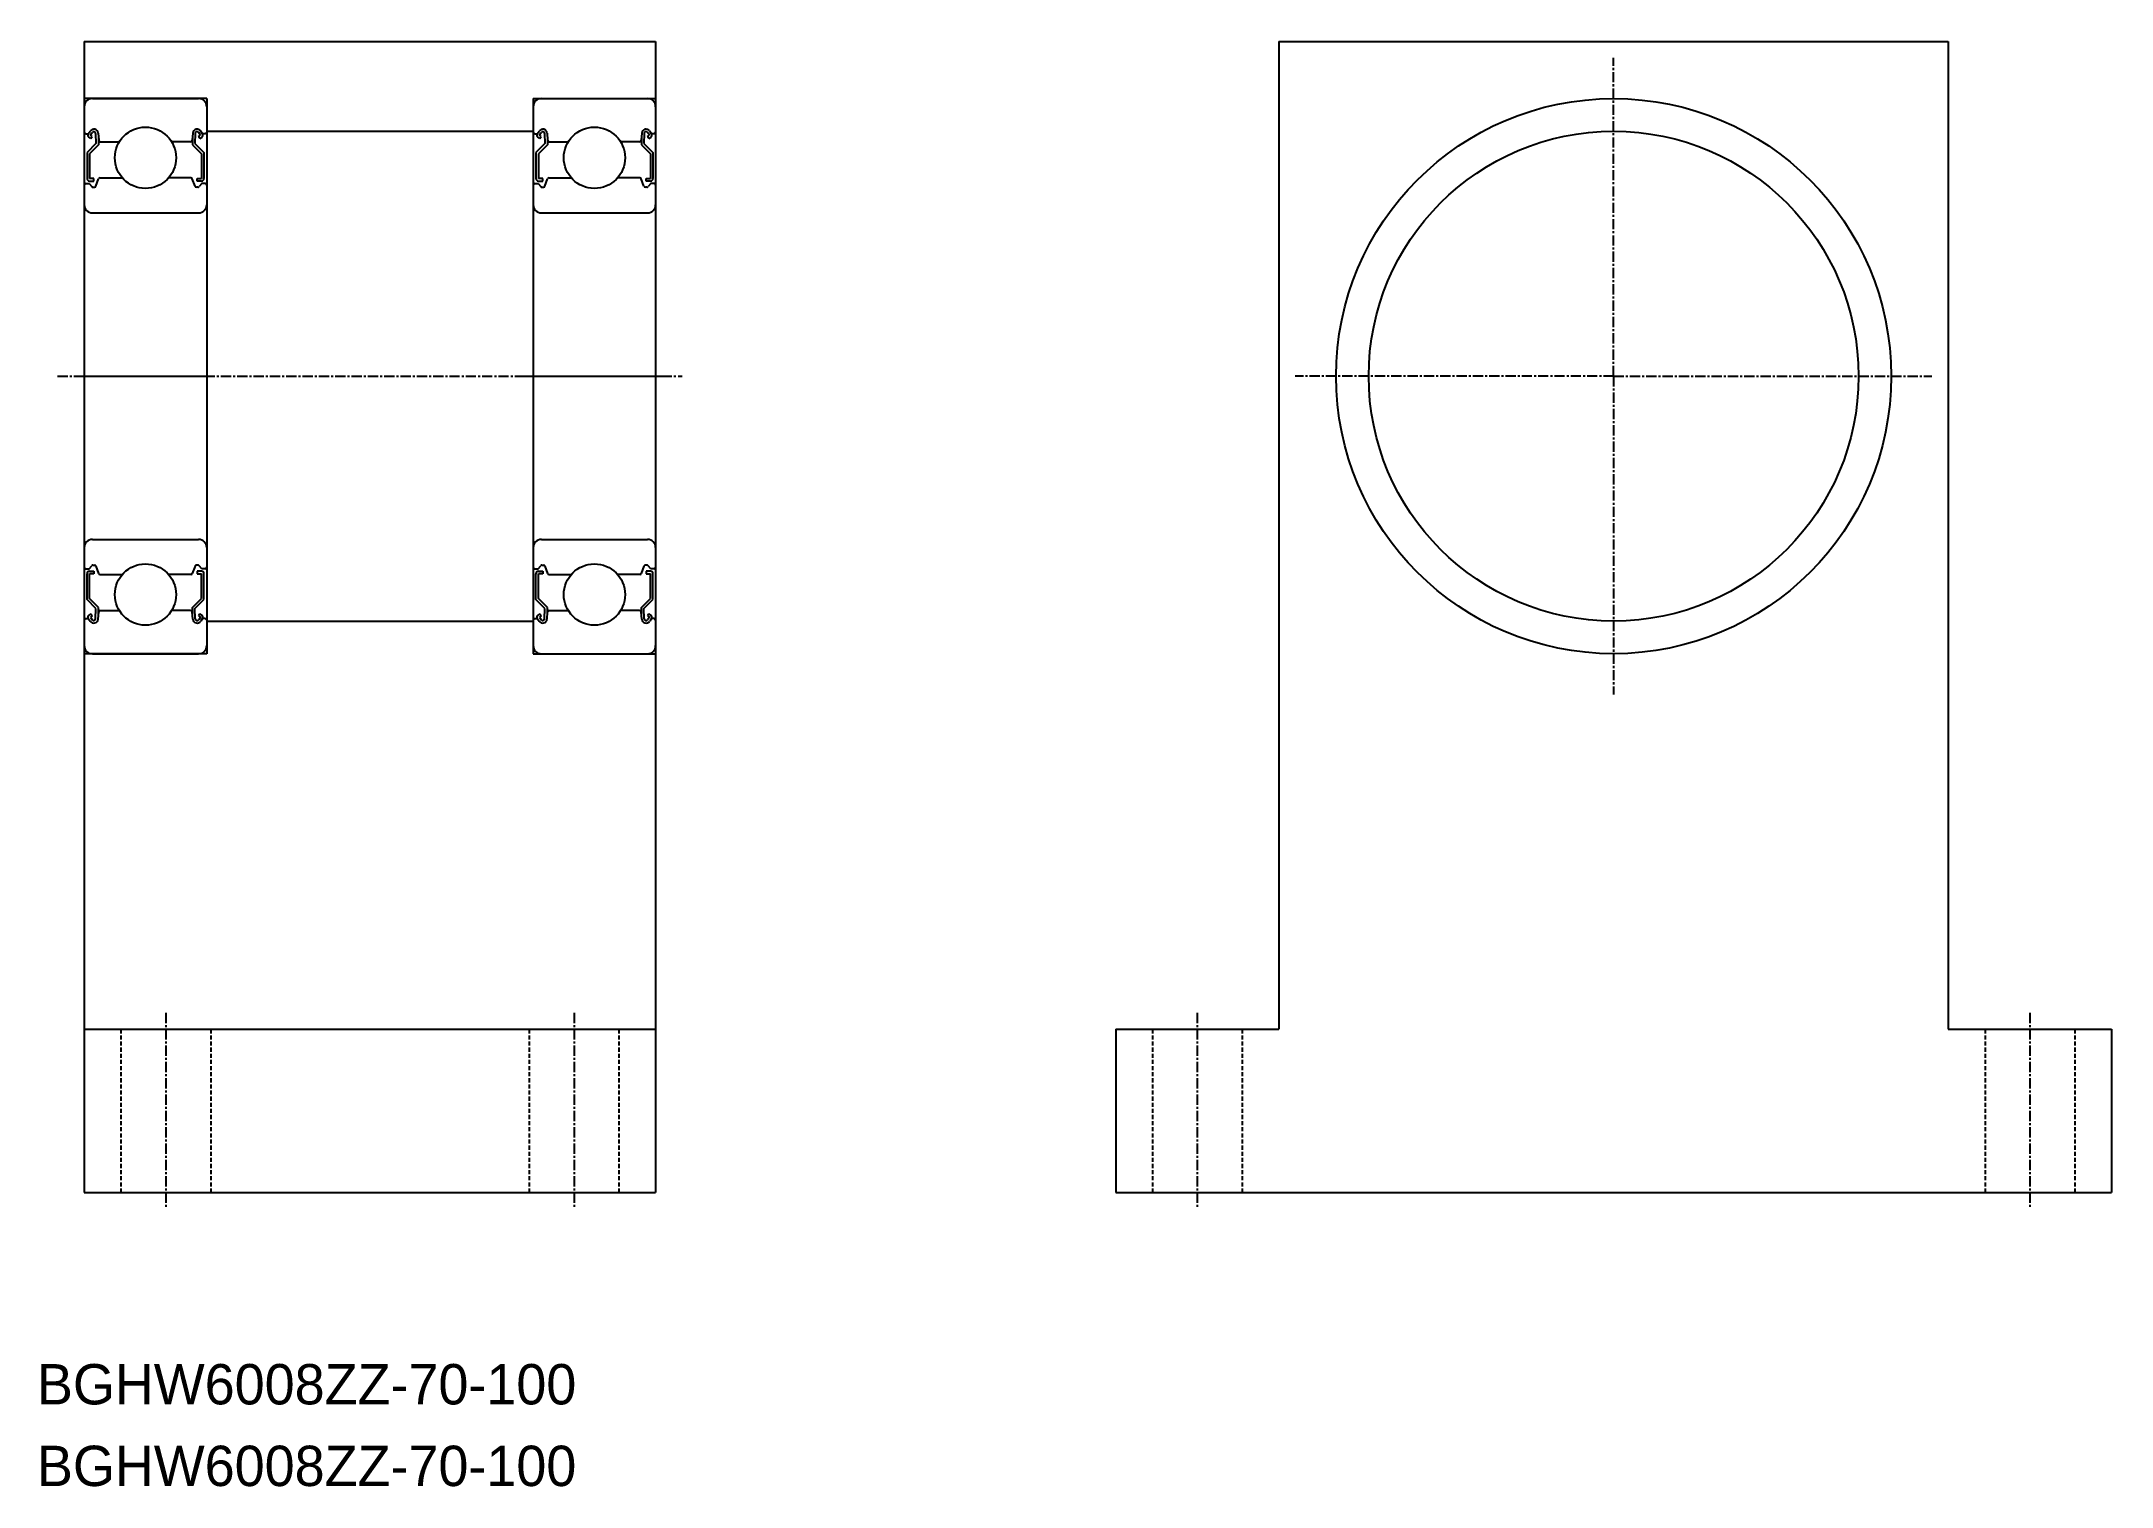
# Model space of a CAD drawing. Extents: x -126 to 128, y -95 to 82.
import ezdxf

# ---------------------------------------------------------------- set-up
doc = ezdxf.new("R2010")
doc.units = 0
doc.linetypes.add('CENTER', pattern=[2, 1.25, -0.25, 0.25, -0.25])
doc.linetypes.add('DASHED', pattern=[0.75, 0.5, -0.25])
doc.layers.get('0').update_dxf_attribs({"linetype": 'CONTINUOUS'})
doc.layers.add('CENTER', color=1, linetype='CENTER')

msp = doc.modelspace()

# ---------------------------------------------------------------- linework, layer by layer
at = {"color": 7, "linetype": 'CONTINUOUS'}
for p, q in [((-120.44, 81.78), (-120.44, -59.22)), ((-120.44, 81.78), (-50.44, 81.78)), ((-50.44, 81.78), (-50.44, -59.22)), ((25.91, 81.78), (107.91, 81.78)), ((25.91, 81.78), (25.91, -39.22)), ((107.91, 81.78), (107.91, -39.22)), ((-105.44, 74.78), (-120.44, 74.78)), ((-105.44, 74.78), (-105.44, 6.78)), ((-65.44, 74.78), (-50.44, 74.78)), ((-65.44, 74.78), (-65.44, 6.78)), ((-105.44, 70.78), (-65.44, 70.78)), ((-105.44, 10.78), (-65.44, 10.78)), ((-105.44, 6.78), (-120.44, 6.78)), ((-65.44, 6.78), (-50.44, 6.78)), ((-120.44, -39.22), (-50.44, -39.22)), ((-120.44, -39.22), (-65.44, -39.22)), ((5.91, -39.22), (25.91, -39.22)), ((5.91, -39.22), (5.91, -59.22)), ((107.91, -39.22), (127.91, -39.22)), ((127.91, -39.22), (127.91, -59.22)), ((-120.44, -59.22), (-50.44, -59.22)), ((5.91, -59.22), (127.91, -59.22))]:
    msp.add_line(p, q, dxfattribs=at)
for p, q in [((-120.44, 73.78), (-120.44, 7.78)), ((-119.44, 74.78), (-106.44, 74.78)), ((-105.44, 73.78), (-105.44, 7.78)), ((-65.44, 73.78), (-65.44, 7.78)), ((-64.44, 74.78), (-51.44, 74.78)), ((-50.44, 73.78), (-50.44, 7.78)), ((-120.24, 70.48), (-119.94, 70.48)), ((-119, 69.26), (-120.1, 68.16)), ((-119.94, 70.48), (-119.71, 70.81)), ((-119.62, 69.89), (-119.87, 70.07)), ((-118.7, 69.13), (-119.8, 68.03)), ((-119.69, 70.31), (-119.46, 70.64)), ((-119.45, 70.14), (-119.69, 70.31)), ((-119.62, 69.89), (-119.45, 70.14)), ((-119.05, 70.52), (-119, 69.26)), ((-118.75, 70.56), (-118.67, 69.67)), ((-118.7, 70.01), (-118.7, 69.13)), ((-118.47, 69.48), (-116.14, 69.48)), ((-107.41, 69.48), (-109.74, 69.48)), ((-107.13, 70.56), (-107.21, 69.67)), ((-107.18, 70.01), (-107.18, 69.13)), ((-107.18, 69.13), (-106.08, 68.03)), ((-106.84, 70.52), (-106.88, 69.26)), ((-106.88, 69.26), (-105.78, 68.16)), ((-106.43, 70.14), (-106.19, 70.31)), ((-106.26, 69.89), (-106.43, 70.14)), ((-106.19, 70.31), (-106.42, 70.64)), ((-106.26, 69.89), (-106.01, 70.07)), ((-105.94, 70.48), (-106.17, 70.81)), ((-105.64, 70.48), (-105.94, 70.48)), ((-65.24, 70.48), (-64.94, 70.48)), ((-64, 69.26), (-65.1, 68.16)), ((-64.94, 70.48), (-64.71, 70.81)), ((-64.62, 69.89), (-64.87, 70.07)), ((-63.7, 69.13), (-64.8, 68.03)), ((-64.69, 70.31), (-64.46, 70.64)), ((-64.45, 70.14), (-64.69, 70.31)), ((-64.62, 69.89), (-64.45, 70.14)), ((-64.05, 70.52), (-64, 69.26)), ((-63.75, 70.56), (-63.67, 69.67)), ((-63.7, 70.01), (-63.7, 69.13)), ((-63.47, 69.48), (-61.14, 69.48)), ((-52.41, 69.48), (-54.74, 69.48)), ((-52.13, 70.56), (-52.21, 69.67)), ((-52.18, 70.01), (-52.18, 69.13)), ((-52.18, 69.13), (-51.08, 68.03)), ((-51.84, 70.52), (-51.88, 69.26)), ((-51.88, 69.26), (-50.78, 68.16)), ((-51.43, 70.14), (-51.19, 70.31)), ((-51.26, 69.89), (-51.43, 70.14)), ((-51.19, 70.31), (-51.42, 70.64)), ((-51.26, 69.89), (-51.01, 70.07)), ((-50.94, 70.48), (-51.17, 70.81)), ((-50.64, 70.48), (-50.94, 70.48)), ((-120.1, 68.16), (-120.1, 64.98)), ((-119.8, 68.03), (-119.8, 64.98)), ((-106.08, 68.03), (-106.08, 64.98)), ((-105.78, 68.16), (-105.78, 64.98)), ((-65.1, 68.16), (-65.1, 64.98)), ((-64.8, 68.03), (-64.8, 64.98)), ((-51.08, 68.03), (-51.08, 64.98)), ((-50.78, 68.16), (-50.78, 64.98)), ((-120.24, 64.38), (-119.84, 64.38)), ((-119.84, 64.38), (-119.52, 64.01)), ((-119.28, 64.98), (-119.8, 64.98)), ((-119.8, 64.68), (-119.28, 64.68)), ((-119.37, 63.93), (-119.19, 63.93)), ((-119.28, 64.68), (-119.28, 64.98)), ((-119.01, 64.07), (-118.68, 64.95)), ((-118.5, 65.08), (-115.78, 65.08)), ((-107.39, 65.08), (-110.1, 65.08)), ((-106.87, 64.07), (-107.2, 64.95)), ((-106.51, 63.93), (-106.69, 63.93)), ((-106.6, 64.68), (-106.6, 64.98)), ((-106.6, 64.98), (-106.08, 64.98)), ((-106.08, 64.68), (-106.6, 64.68)), ((-106.04, 64.38), (-106.36, 64.01)), ((-105.64, 64.38), (-106.04, 64.38)), ((-65.24, 64.38), (-64.84, 64.38)), ((-64.84, 64.38), (-64.52, 64.01)), ((-64.28, 64.98), (-64.8, 64.98)), ((-64.8, 64.68), (-64.28, 64.68)), ((-64.37, 63.93), (-64.19, 63.93)), ((-64.28, 64.68), (-64.28, 64.98)), ((-64.01, 64.07), (-63.68, 64.95)), ((-63.5, 65.08), (-60.78, 65.08)), ((-52.39, 65.08), (-55.1, 65.08)), ((-51.87, 64.07), (-52.2, 64.95)), ((-51.51, 63.93), (-51.69, 63.93)), ((-51.6, 64.98), (-51.08, 64.98)), ((-51.6, 64.68), (-51.6, 64.98)), ((-51.08, 64.68), (-51.6, 64.68)), ((-51.04, 64.38), (-51.36, 64.01)), ((-50.64, 64.38), (-51.04, 64.38)), ((-119.44, 60.78), (-106.44, 60.78)), ((-64.44, 60.78), (-51.44, 60.78)), ((-119.44, 20.78), (-106.44, 20.78)), ((-64.44, 20.78), (-51.44, 20.78)), ((-120.24, 17.18), (-119.84, 17.18)), ((-120.1, 13.41), (-120.1, 16.58)), ((-119.84, 17.18), (-119.52, 17.56)), ((-119.8, 16.88), (-119.28, 16.88)), ((-119.8, 13.53), (-119.8, 16.58)), ((-119.28, 16.58), (-119.8, 16.58)), ((-119.37, 17.63), (-119.19, 17.63)), ((-119.28, 16.88), (-119.28, 16.58)), ((-119.01, 17.5), (-118.68, 16.62)), ((-118.5, 16.48), (-115.78, 16.48)), ((-107.39, 16.48), (-110.1, 16.48)), ((-106.87, 17.5), (-107.2, 16.62)), ((-106.51, 17.63), (-106.69, 17.63)), ((-106.6, 16.88), (-106.6, 16.58)), ((-106.08, 16.88), (-106.6, 16.88)), ((-106.6, 16.58), (-106.08, 16.58)), ((-106.04, 17.18), (-106.36, 17.56)), ((-106.08, 13.53), (-106.08, 16.58)), ((-105.64, 17.18), (-106.04, 17.18)), ((-105.78, 13.41), (-105.78, 16.58)), ((-65.24, 17.18), (-64.84, 17.18)), ((-65.1, 13.41), (-65.1, 16.58)), ((-64.84, 17.18), (-64.52, 17.56)), ((-64.8, 16.88), (-64.28, 16.88)), ((-64.28, 16.58), (-64.8, 16.58)), ((-64.8, 13.53), (-64.8, 16.58)), ((-64.37, 17.63), (-64.19, 17.63)), ((-64.28, 16.88), (-64.28, 16.58)), ((-64.01, 17.5), (-63.68, 16.62)), ((-63.5, 16.48), (-60.78, 16.48)), ((-52.39, 16.48), (-55.1, 16.48)), ((-51.87, 17.5), (-52.2, 16.62)), ((-51.51, 17.63), (-51.69, 17.63)), ((-51.08, 16.88), (-51.6, 16.88)), ((-51.6, 16.88), (-51.6, 16.58)), ((-51.6, 16.58), (-51.08, 16.58)), ((-51.04, 17.18), (-51.36, 17.56)), ((-51.08, 13.53), (-51.08, 16.58)), ((-50.64, 17.18), (-51.04, 17.18)), ((-50.78, 13.41), (-50.78, 16.58)), ((-119, 12.31), (-120.1, 13.41)), ((-118.7, 12.43), (-119.8, 13.53)), ((-107.18, 12.43), (-106.08, 13.53)), ((-106.88, 12.31), (-105.78, 13.41)), ((-64, 12.31), (-65.1, 13.41)), ((-63.7, 12.43), (-64.8, 13.53)), ((-52.18, 12.43), (-51.08, 13.53)), ((-51.88, 12.31), (-50.78, 13.41)), ((-120.24, 11.08), (-119.94, 11.08)), ((-119.94, 11.08), (-119.71, 10.75)), ((-119.62, 11.67), (-119.87, 11.5)), ((-119.45, 11.43), (-119.69, 11.26)), ((-119.69, 11.26), (-119.46, 10.93)), ((-119.62, 11.67), (-119.45, 11.43)), ((-119.05, 11.05), (-119, 12.31)), ((-118.75, 11.01), (-118.67, 11.9)), ((-118.7, 11.56), (-118.7, 12.43)), ((-118.47, 12.08), (-116.14, 12.08)), ((-107.41, 12.08), (-109.74, 12.08)), ((-107.13, 11.01), (-107.21, 11.9)), ((-107.18, 11.56), (-107.18, 12.43)), ((-106.84, 11.05), (-106.88, 12.31)), ((-106.26, 11.67), (-106.43, 11.43)), ((-106.43, 11.43), (-106.19, 11.26)), ((-106.19, 11.26), (-106.42, 10.93)), ((-106.26, 11.67), (-106.01, 11.5)), ((-105.94, 11.08), (-106.17, 10.75)), ((-105.64, 11.08), (-105.94, 11.08)), ((-65.24, 11.08), (-64.94, 11.08)), ((-64.94, 11.08), (-64.71, 10.75)), ((-64.62, 11.67), (-64.87, 11.5)), ((-64.45, 11.43), (-64.69, 11.26)), ((-64.69, 11.26), (-64.46, 10.93)), ((-64.62, 11.67), (-64.45, 11.43)), ((-64.05, 11.05), (-64, 12.31)), ((-63.75, 11.01), (-63.67, 11.9)), ((-63.7, 11.56), (-63.7, 12.43)), ((-63.47, 12.08), (-61.14, 12.08)), ((-52.41, 12.08), (-54.74, 12.08)), ((-52.13, 11.01), (-52.21, 11.9)), ((-52.18, 11.56), (-52.18, 12.43)), ((-51.84, 11.05), (-51.88, 12.31)), ((-51.26, 11.67), (-51.43, 11.43)), ((-51.43, 11.43), (-51.19, 11.26)), ((-51.19, 11.26), (-51.42, 10.93)), ((-51.26, 11.67), (-51.01, 11.5)), ((-50.94, 11.08), (-51.17, 10.75)), ((-50.64, 11.08), (-50.94, 11.08)), ((-119.44, 6.78), (-106.44, 6.78)), ((-64.44, 6.78), (-51.44, 6.78))]:
    msp.add_line(p, q)
at = {"color": 3, "linetype": 'DASHED'}
for p, q in [((-115.94, -39.22), (-115.94, -59.22)), ((-104.94, -39.22), (-104.94, -59.22)), ((-65.94, -39.22), (-65.94, -59.22)), ((-54.94, -39.22), (-54.94, -59.22)), ((10.41, -39.22), (10.41, -59.22)), ((21.41, -39.22), (21.41, -59.22)), ((112.41, -39.22), (112.41, -59.22)), ((123.41, -39.22), (123.41, -59.22))]:
    msp.add_line(p, q, dxfattribs=at)
at = {"color": 7, "linetype": 'CONTINUOUS'}
for centre, radius in [((66.91, 40.78), 34), ((-112.94, 67.53), 3.75), ((-57.94, 67.53), 3.75), ((66.91, 40.78), 30), ((-112.94, 14.03), 3.75), ((-57.94, 14.03), 3.75)]:
    msp.add_circle(centre, radius, dxfattribs=at)
for centre, radius, start, end in [((-119.44, 73.78), 1, 90, 180), ((-106.44, 73.78), 1, 0, 90), ((-64.44, 73.78), 1, 90, 180), ((-51.44, 73.78), 1, 0, 90), ((-119.28, 70.51), 0.53, 5.0651, 144.9356), ((-106.61, 70.51), 0.53, 35.0644, 174.9349), ((-64.28, 70.51), 0.53, 5.0651, 144.9356), ((-51.61, 70.51), 0.53, 35.0644, 174.9349), ((-120.24, 70.68), 0.2, 180, 270), ((-119.69, 70.31), 0.3, 144.9356, 235.0377), ((-119.28, 70.51), 0.23, 2.1311, 144.9356), ((-118.47, 69.68), 0.2, 185.0651, 270), ((-107.41, 69.68), 0.2, 270, 354.9349), ((-106.61, 70.51), 0.23, 35.0644, 177.8689), ((-106.19, 70.31), 0.3, 304.9623, 35.0644), ((-105.64, 70.68), 0.2, 270, 0), ((-65.24, 70.68), 0.2, 180, 270), ((-64.69, 70.31), 0.3, 144.9356, 235.0377), ((-64.28, 70.51), 0.23, 2.1311, 144.9356), ((-63.47, 69.68), 0.2, 185.0651, 270), ((-52.41, 69.68), 0.2, 270, 354.9349), ((-51.61, 70.51), 0.23, 35.0644, 177.8689), ((-51.19, 70.31), 0.3, 304.9623, 35.0644), ((-50.64, 70.68), 0.2, 270, 0), ((-120.24, 64.18), 0.2, 90, 180), ((-119.8, 64.98), 0.3, 180, 270), ((-119.37, 64.13), 0.2, 219.9991, 270), ((-119.19, 64.13), 0.2, 270, 339.9703), ((-118.5, 64.88), 0.2, 90, 159.9703), ((-107.39, 64.88), 0.2, 20.0297, 90), ((-106.69, 64.13), 0.2, 200.0297, 270), ((-106.51, 64.13), 0.2, 270, 320.0009), ((-106.08, 64.98), 0.3, 270, 0), ((-105.64, 64.18), 0.2, 0, 90), ((-65.24, 64.18), 0.2, 90, 180), ((-64.8, 64.98), 0.3, 180, 270), ((-64.37, 64.13), 0.2, 219.9991, 270), ((-64.19, 64.13), 0.2, 270, 339.9703), ((-63.5, 64.88), 0.2, 90, 159.9703), ((-52.39, 64.88), 0.2, 20.0297, 90), ((-51.69, 64.13), 0.2, 200.0297, 270), ((-51.51, 64.13), 0.2, 270, 320.0009), ((-51.08, 64.98), 0.3, 270, 0), ((-50.64, 64.18), 0.2, 0, 90), ((-119.44, 61.78), 1, 180, 270), ((-106.44, 61.78), 1, 270, 0), ((-64.44, 61.78), 1, 180, 270), ((-51.44, 61.78), 1, 270, 0), ((-119.44, 19.78), 1, 90, 180), ((-106.44, 19.78), 1, 0, 90), ((-64.44, 19.78), 1, 90, 180), ((-51.44, 19.78), 1, 0, 90), ((-120.24, 17.38), 0.2, 180, 270), ((-119.8, 16.58), 0.3, 90, 180), ((-119.37, 17.43), 0.2, 90, 140.0009), ((-119.19, 17.43), 0.2, 20.0297, 90), ((-118.5, 16.68), 0.2, 200.0297, 270), ((-107.39, 16.68), 0.2, 270, 339.9703), ((-106.69, 17.43), 0.2, 90, 159.9703), ((-106.51, 17.43), 0.2, 39.9991, 90), ((-106.08, 16.58), 0.3, 0, 90), ((-105.64, 17.38), 0.2, 270, 0), ((-65.24, 17.38), 0.2, 180, 270), ((-64.8, 16.58), 0.3, 90, 180), ((-64.37, 17.43), 0.2, 90, 140.0009), ((-64.19, 17.43), 0.2, 20.0297, 90), ((-63.5, 16.68), 0.2, 200.0297, 270), ((-52.39, 16.68), 0.2, 270, 339.9703), ((-51.69, 17.43), 0.2, 90, 159.9703), ((-51.51, 17.43), 0.2, 39.9991, 90), ((-51.08, 16.58), 0.3, 0, 90), ((-50.64, 17.38), 0.2, 270, 0), ((-120.24, 10.88), 0.2, 90, 180), ((-119.69, 11.26), 0.3, 124.9623, 215.0644), ((-119.28, 11.06), 0.53, 215.0644, 354.9349), ((-119.28, 11.06), 0.23, 215.0644, 357.8689), ((-118.47, 11.88), 0.2, 90, 174.9349), ((-107.41, 11.88), 0.2, 5.0651, 90), ((-106.61, 11.06), 0.53, 185.0651, 324.9356), ((-106.61, 11.06), 0.23, 182.1311, 324.9356), ((-106.19, 11.26), 0.3, 324.9356, 55.0377), ((-105.64, 10.88), 0.2, 0, 90), ((-65.24, 10.88), 0.2, 90, 180), ((-64.69, 11.26), 0.3, 124.9623, 215.0644), ((-64.28, 11.06), 0.53, 215.0644, 354.9349), ((-64.28, 11.06), 0.23, 215.0644, 357.8689), ((-63.47, 11.88), 0.2, 90, 174.9349), ((-52.41, 11.88), 0.2, 5.0651, 90), ((-51.61, 11.06), 0.53, 185.0651, 324.9356), ((-51.61, 11.06), 0.23, 182.1311, 324.9356), ((-51.19, 11.26), 0.3, 324.9356, 55.0377), ((-50.64, 10.88), 0.2, 0, 90), ((-119.44, 7.78), 1, 180, 270), ((-106.44, 7.78), 1, 270, 0), ((-64.44, 7.78), 1, 180, 270), ((-51.44, 7.78), 1, 270, 0)]:
    msp.add_arc(centre, radius, start, end)
at = {"layer": 'CENTER', "color": 1, "linetype": 'CENTER'}
for p, q in [((66.91, 40.78), (66.91, 79.78)), ((-123.7, 40.78), (-47.18, 40.78)), ((-121.44, 40.78), (-104.44, 40.78)), ((-66.44, 40.78), (-49.44, 40.78)), ((66.91, 40.78), (27.91, 40.78)), ((66.91, 40.78), (66.91, 1.78)), ((66.91, 40.78), (105.91, 40.78)), ((-110.44, -37.22), (-110.44, -61.22)), ((-60.44, -37.22), (-60.44, -61.22)), ((15.91, -37.22), (15.91, -61.22)), ((117.91, -37.22), (117.91, -61.22))]:
    msp.add_line(p, q, dxfattribs=at)

# ---------------------------------------------------------------- texts
at = {"color": 7, "linetype": 'CONTINUOUS'}
for p in [(-126.23, -85.17), (-126.23, -95.17)]:
    msp.add_text('BGHW6008ZZ-70-100', height=4.9389, dxfattribs=at).set_placement(p)

doc.saveas('drawing.dxf')
